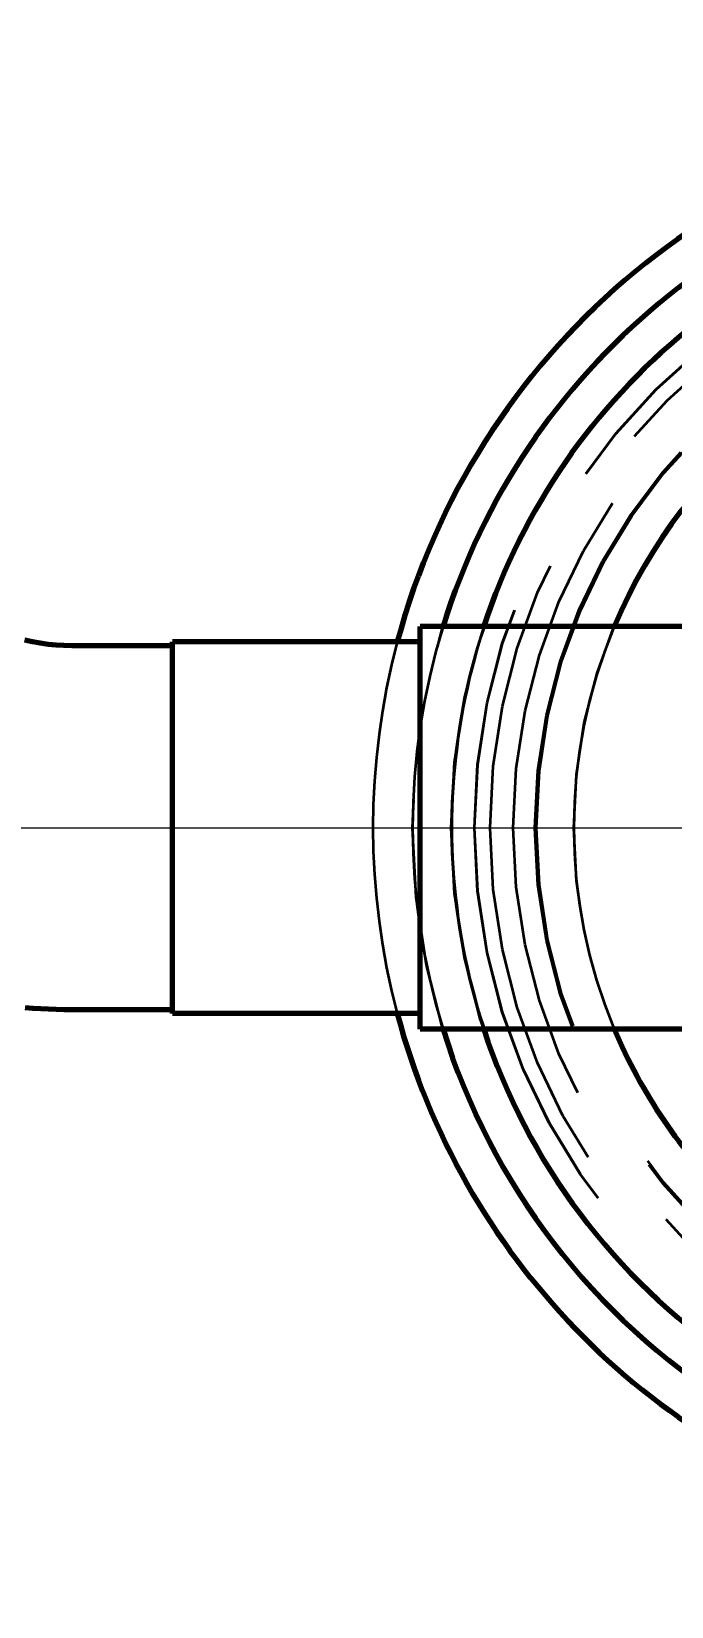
# Model space of a CAD drawing. Header units: millimetres. Extents: x 0 to 2382, y 0 to 420.
# Drawn here: x 154.93 to 159.06, y 134.85 to 145.02 of the extents above; entities that cross this region are included whole.
import ezdxf

# ---------------------------------------------------------------- set-up
doc = ezdxf.new("R2010")
doc.units = ezdxf.units.MM
doc.linetypes.add('IRAM-E-TRAZOS', pattern=[5, 4, -1])
doc.linetypes.add('IRAM-F-TRAZO-PUNTO', pattern=[20, 15, -2, 1, -2])
for name, color, linetype, lineweight in [('01-VISIBLE', 7, 'CONTINUOUS', 70), ('02-OCULTA', 4, 'IRAM-E-TRAZOS', 35), ('03-EJE', 1, 'IRAM-F-TRAZO-PUNTO', 18), ('04-COTA', 3, 'CONTINUOUS', 18)]:
    doc.layers.add(name, color=color, linetype=linetype, lineweight=lineweight)
doc.styles.add('ISO3098', font='isocpeur.ttf')
doc.dimstyles.new('FLAMA-IRAM', dxfattribs={"dimtxt": 3.5, "dimasz": 3.5, "dimexe": 2, "dimexo": 1.5, "dimgap": 1, "dimtad": 1, "dimdec": 1, "dimtxsty": 'ISO3098', "dimblk": 'IRAM_FLECHA', "dimblk1": 'IRAM_FLECHA', "dimblk2": 'IRAM_FLECHA', "dimcen": 2.5, "dimclrd": 256, "dimclre": 256, "dimclrt": 256, "dimazin": 3, "dimtfac": 1, "dimtmove": 0, "dimatfit": 3, "dimlwd": 18, "dimlwe": 18})

# ---------------------------------------------------------------- blocks, each defined once
blk = doc.blocks.new('IRAM_FLECHA')
blk.add_solid([(0, 0), (-1, 0.125), (-1, -0.125)])

msp = doc.modelspace()

# ---------------------------------------------------------------- linework, layer by layer
at = {"layer": '01-VISIBLE'}
for p, q in [((159.441, 141.178), (157.441, 141.178)), ((155.841, 141.053), (155.192, 141.053)), ((157.441, 141.078), (155.841, 141.078)), ((155.841, 138.703), (155.192, 138.703)), ((157.441, 138.678), (155.841, 138.678)), ((159.441, 138.578), (157.441, 138.578))]:
    msp.add_line(p, q, dxfattribs=at)
for points in [[(157.441, 138.578), (157.441, 138.628), (157.441, 138.678), (157.441, 138.728), (157.441, 138.778), (157.441, 138.828), (157.441, 138.878), (157.441, 138.928), (157.441, 138.978), (157.441, 139.028), (157.441, 139.078), (157.441, 139.128), (157.441, 139.178), (157.441, 139.228), (157.441, 139.278), (157.441, 139.328), (157.441, 139.378), (157.441, 139.428), (157.441, 139.478), (157.441, 139.528), (157.441, 139.578), (157.441, 139.628), (157.441, 139.678), (157.441, 139.728), (157.441, 139.778), (157.441, 139.828), (157.441, 139.878), (157.441, 139.928), (157.441, 139.978), (157.441, 140.028), (157.441, 140.078), (157.441, 140.128), (157.441, 140.178), (157.441, 140.228), (157.441, 140.278), (157.441, 140.328), (157.441, 140.378), (157.441, 140.428), (157.441, 140.478), (157.441, 140.528), (157.441, 140.578), (157.441, 140.628), (157.441, 140.678), (157.441, 140.728), (157.441, 140.778), (157.441, 140.828), (157.441, 140.878), (157.441, 140.928), (157.441, 140.978), (157.441, 141.028), (157.441, 141.078), (157.441, 141.128), (157.441, 141.178)], [(155.192, 141.053), (155.141, 141.054), (155.09, 141.057), (155.039, 141.062), (154.988, 141.069), (154.938, 141.078), (154.888, 141.089)], [(155.841, 138.678), (155.841, 138.728), (155.841, 138.778), (155.841, 138.828), (155.841, 138.878), (155.841, 138.928), (155.841, 138.978), (155.841, 139.028), (155.841, 139.078), (155.841, 139.128), (155.841, 139.178), (155.841, 139.228), (155.841, 139.278), (155.841, 139.328), (155.841, 139.378), (155.841, 139.428), (155.841, 139.478), (155.841, 139.528), (155.841, 139.578), (155.841, 139.628), (155.841, 139.678), (155.841, 139.728), (155.841, 139.778), (155.841, 139.828), (155.841, 139.878), (155.841, 139.928), (155.841, 139.978), (155.841, 140.028), (155.841, 140.078), (155.841, 140.128), (155.841, 140.178), (155.841, 140.228), (155.841, 140.278), (155.841, 140.328), (155.841, 140.378), (155.841, 140.428), (155.841, 140.478), (155.841, 140.528), (155.841, 140.578), (155.841, 140.628), (155.841, 140.678), (155.841, 140.728), (155.841, 140.778), (155.841, 140.828), (155.841, 140.878), (155.841, 140.928), (155.841, 140.978), (155.841, 141.028), (155.841, 141.078)], [(155.192, 138.703), (155.142, 138.703), (155.092, 138.705), (155.041, 138.706), (154.991, 138.709), (154.941, 138.712), (154.89, 138.716)]]:
    msp.add_lwpolyline(points, dxfattribs=at)
for radius, start, end in [(16.096, 0, 122.326), (16, 0, 122.5153), (4.656, 96.1648, 165.0645), (4.4, 96.525, 162.8152), (4.15, 96.9199, 161.7446), (3.36, 98.5579, 157.238), (4.656, -165.0645, -48.7939), (4.4, -162.8152, -122.2823), (4.15, -161.7446, -124.4902), (3.36, -157.238, -134.3793)]:
    msp.add_arc((161.791, 139.878), radius, start, end, dxfattribs=at)
at = {"layer": '02-OCULTA'}
for points in [[(159.1, 136.727), (159.05, 136.77), (159.002, 136.813), (158.954, 136.857), (158.907, 136.902), (158.861, 136.948), (158.815, 136.994), (158.77, 137.041), (158.726, 137.089), (158.682, 137.138), (158.64, 137.187), (158.598, 137.237), (158.557, 137.287), (158.516, 137.338), (158.477, 137.39), (158.438, 137.442), (158.4, 137.495), (158.363, 137.549), (158.327, 137.603), (158.292, 137.658), (158.257, 137.713), (158.224, 137.769), (158.191, 137.825), (158.159, 137.882), (158.129, 137.939), (158.099, 137.997), (158.069, 138.055), (158.041, 138.114), (158.014, 138.173), (157.988, 138.232), (157.962, 138.292), (157.938, 138.353), (157.914, 138.413), (157.892, 138.474), (157.87, 138.536), (157.85, 138.598), (157.83, 138.66), (157.811, 138.722), (157.794, 138.785), (157.777, 138.848), (157.761, 138.911), (157.747, 138.974), (157.733, 139.038), (157.72, 139.102), (157.709, 139.166), (157.698, 139.23), (157.688, 139.294), (157.68, 139.359), (157.672, 139.423), (157.665, 139.488), (157.66, 139.553), (157.655, 139.618), (157.651, 139.683), (157.649, 139.748), (157.647, 139.813), (157.647, 139.878), (157.647, 139.943), (157.649, 140.008), (157.651, 140.073), (157.655, 140.138), (157.66, 140.203), (157.665, 140.268), (157.672, 140.333), (157.68, 140.398), (157.688, 140.462), (157.698, 140.526), (157.709, 140.591), (157.72, 140.655), (157.733, 140.718), (157.747, 140.782), (157.761, 140.846), (157.777, 140.909), (157.794, 140.972), (157.811, 141.034), (157.83, 141.097), (157.85, 141.159), (157.87, 141.22), (157.892, 141.282), (157.914, 141.343), (157.938, 141.404), (157.962, 141.464), (157.988, 141.524), (158.014, 141.583), (158.041, 141.643), (158.069, 141.701), (158.099, 141.759), (158.129, 141.817), (158.159, 141.875), (158.191, 141.931), (158.224, 141.988), (158.258, 142.043), (158.292, 142.099), (158.327, 142.153), (158.363, 142.207), (158.4, 142.261), (158.438, 142.314), (158.477, 142.366), (158.516, 142.418), (158.557, 142.469), (158.598, 142.52), (158.64, 142.569), (158.682, 142.619), (158.726, 142.667), (158.77, 142.715), (158.815, 142.762), (158.861, 142.808), (158.907, 142.854), (158.954, 142.899), (159.002, 142.943), (159.05, 142.987), (159.1, 143.029)], [(157.441, 141.178), (157.441, 141.126), (157.441, 141.074), (157.441, 141.022), (157.441, 140.97), (157.441, 140.918), (157.441, 140.866), (157.441, 140.814), (157.441, 140.762), (157.441, 140.71), (157.441, 140.658), (157.441, 140.606), (157.441, 140.554), (157.441, 140.502), (157.441, 140.45), (157.441, 140.398), (157.441, 140.346), (157.441, 140.294), (157.441, 140.242), (157.441, 140.19), (157.441, 140.138), (157.441, 140.086), (157.441, 140.034), (157.441, 139.982), (157.441, 139.93), (157.441, 139.878)], [(155.841, 141.078), (155.841, 141.026), (155.841, 140.974), (155.841, 140.922), (155.841, 140.869), (155.841, 140.817), (155.841, 140.765), (155.841, 140.713), (155.841, 140.661), (155.841, 140.609), (155.841, 140.556), (155.841, 140.504), (155.841, 140.452), (155.841, 140.4), (155.841, 140.348), (155.841, 140.296), (155.841, 140.243), (155.841, 140.191), (155.841, 140.139), (155.841, 140.087), (155.841, 140.035), (155.841, 139.982), (155.841, 139.93), (155.841, 139.878)], [(155.841, 138.703), (155.841, 138.753), (155.841, 138.803), (155.841, 138.853), (155.841, 138.903), (155.841, 138.953), (155.841, 139.003), (155.841, 139.053), (155.841, 139.103), (155.841, 139.153), (155.841, 139.203), (155.841, 139.253), (155.841, 139.303), (155.841, 139.353), (155.841, 139.403), (155.841, 139.453), (155.841, 139.503), (155.841, 139.553), (155.841, 139.603), (155.841, 139.653), (155.841, 139.703), (155.841, 139.753), (155.841, 139.803), (155.841, 139.853), (155.841, 139.903), (155.841, 139.953), (155.841, 140.003), (155.841, 140.053), (155.841, 140.103), (155.841, 140.153), (155.841, 140.203), (155.841, 140.253), (155.841, 140.303), (155.841, 140.353), (155.841, 140.403), (155.841, 140.453), (155.841, 140.503), (155.841, 140.553), (155.841, 140.603), (155.841, 140.653), (155.841, 140.703), (155.841, 140.753), (155.841, 140.803), (155.841, 140.853), (155.841, 140.903), (155.841, 140.953), (155.841, 141.003), (155.841, 141.053)], [(155.841, 141.053), (155.841, 141.002), (155.841, 140.951), (155.841, 140.9), (155.841, 140.849), (155.841, 140.798), (155.841, 140.747), (155.841, 140.696), (155.841, 140.644), (155.841, 140.593), (155.841, 140.542), (155.841, 140.491), (155.841, 140.44), (155.841, 140.389), (155.841, 140.338), (155.841, 140.287), (155.841, 140.236), (155.841, 140.185), (155.841, 140.134), (155.841, 140.082), (155.841, 140.031), (155.841, 139.98), (155.841, 139.929), (155.841, 139.878)], [(157.441, 138.678), (157.441, 138.728), (157.441, 138.778), (157.441, 138.828), (157.441, 138.878), (157.441, 138.928), (157.441, 138.978), (157.441, 139.028), (157.441, 139.078), (157.441, 139.128), (157.441, 139.178), (157.441, 139.228), (157.441, 139.278), (157.441, 139.328), (157.441, 139.378), (157.441, 139.428), (157.441, 139.478), (157.441, 139.528), (157.441, 139.578), (157.441, 139.628), (157.441, 139.678), (157.441, 139.728), (157.441, 139.778), (157.441, 139.828), (157.441, 139.878), (157.441, 139.928), (157.441, 139.978), (157.441, 140.028), (157.441, 140.078), (157.441, 140.128), (157.441, 140.178), (157.441, 140.228), (157.441, 140.278), (157.441, 140.328), (157.441, 140.378), (157.441, 140.428), (157.441, 140.478), (157.441, 140.528), (157.441, 140.578), (157.441, 140.628), (157.441, 140.678), (157.441, 140.728), (157.441, 140.778), (157.441, 140.828), (157.441, 140.878), (157.441, 140.928), (157.441, 140.978), (157.441, 141.028), (157.441, 141.078)], [(157.441, 141.078), (157.441, 141.026), (157.441, 140.974), (157.441, 140.922), (157.441, 140.869), (157.441, 140.817), (157.441, 140.765), (157.441, 140.713), (157.441, 140.661), (157.441, 140.609), (157.441, 140.556), (157.441, 140.504), (157.441, 140.452), (157.441, 140.4), (157.441, 140.348), (157.441, 140.296), (157.441, 140.243), (157.441, 140.191), (157.441, 140.139), (157.441, 140.087), (157.441, 140.035), (157.441, 139.982), (157.441, 139.93), (157.441, 139.878)], [(155.841, 139.878), (155.841, 139.828), (155.841, 139.778), (155.841, 139.728), (155.841, 139.678), (155.841, 139.628), (155.841, 139.578), (155.841, 139.528), (155.841, 139.478), (155.841, 139.428), (155.841, 139.378), (155.841, 139.328), (155.841, 139.278), (155.841, 139.228), (155.841, 139.178), (155.841, 139.128), (155.841, 139.078), (155.841, 139.028), (155.841, 138.978), (155.841, 138.928), (155.841, 138.878), (155.841, 138.828), (155.841, 138.778), (155.841, 138.728), (155.841, 138.678)], [(155.841, 139.878), (155.841, 139.827), (155.841, 139.776), (155.841, 139.725), (155.841, 139.674), (155.841, 139.623), (155.841, 139.572), (155.841, 139.521), (155.841, 139.469), (155.841, 139.418), (155.841, 139.367), (155.841, 139.316), (155.841, 139.265), (155.841, 139.214), (155.841, 139.163), (155.841, 139.112), (155.841, 139.061), (155.841, 139.01), (155.841, 138.959), (155.841, 138.907), (155.841, 138.856), (155.841, 138.805), (155.841, 138.754), (155.841, 138.703)], [(157.441, 139.878), (157.441, 139.828), (157.441, 139.778), (157.441, 139.728), (157.441, 139.678), (157.441, 139.628), (157.441, 139.578), (157.441, 139.528), (157.441, 139.478), (157.441, 139.428), (157.441, 139.378), (157.441, 139.328), (157.441, 139.278), (157.441, 139.228), (157.441, 139.178), (157.441, 139.128), (157.441, 139.078), (157.441, 139.028), (157.441, 138.978), (157.441, 138.928), (157.441, 138.878), (157.441, 138.828), (157.441, 138.778), (157.441, 138.728), (157.441, 138.678), (157.441, 138.628), (157.441, 138.578)], [(157.441, 139.878), (157.441, 139.828), (157.441, 139.778), (157.441, 139.728), (157.441, 139.678), (157.441, 139.628), (157.441, 139.578), (157.441, 139.528), (157.441, 139.478), (157.441, 139.428), (157.441, 139.378), (157.441, 139.328), (157.441, 139.278), (157.441, 139.228), (157.441, 139.178), (157.441, 139.128), (157.441, 139.078), (157.441, 139.028), (157.441, 138.978), (157.441, 138.928), (157.441, 138.878), (157.441, 138.828), (157.441, 138.778), (157.441, 138.728), (157.441, 138.678)]]:
    msp.add_lwpolyline(points, dxfattribs=at)
for radius in [16.096, 16, 16, 16, 15.68, 15.68, 15.68, 15.68, 15.68, 15.68, 15.68, 15.68, 15.36, 15.36, 15.36, 15.36, 4.4, 4.15, 4.001, 4.001, 4, 4, 3.9, 3.9, 3.75, 3.75, 3.61, 3.61, 3.6, 3.6, 3.36, 3.36, 3.36]:
    msp.add_circle((161.791, 139.878), radius, dxfattribs=at)
for radius, start, end in [(16.03, 162, 18), (16.03, 162, 18), (16, 162, 18), (16, 162, 18), (4.4, 162.8152, -162.8152), (4.15, 161.7446, -161.7446), (3.36, 157.238, -157.238), (4.656, 165.0645, -165.0645)]:
    msp.add_arc((161.791, 139.878), radius, start, end, dxfattribs=at)
at = {"layer": '03-EJE'}
for p, q in [((131.791, 139.878), (191.791, 139.878)), ((145.491, 139.878), (178.091, 139.878))]:
    msp.add_line(p, q, dxfattribs=at)

# ---------------------------------------------------------------- dimensions: what is measured, and where the dimension line sits
at = {"layer": '04-COTA'}
msp.add_linear_dim(base=(145.791, 92.791), p1=(145.791, 139.878), p2=(177.791, 139.878), dimstyle='FLAMA-IRAM', override={"dimlfac": 10, "dimpost": '%%c<>'}, dxfattribs=at).render()

doc.saveas('drawing.dxf')
